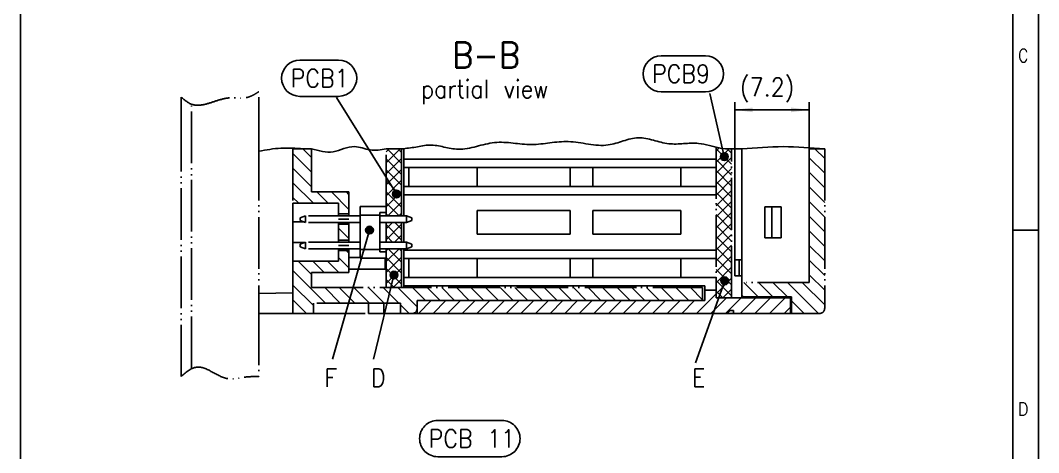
# Model space of a CAD drawing. Header units: millimetres. Extents: x -237 to 357, y 207 to 627.
# Drawn here: x 160.1 to 357, y 374.2 to 457.8 of the extents above; entities that cross this region are included whole.
import ezdxf

# ---------------------------------------------------------------- set-up
doc = ezdxf.new("R2010")
doc.units = ezdxf.units.MM
doc.linetypes.add('DOT_CENTER', pattern=[14, 12, -1, 0, -1])
doc.linetypes.add('PHANTOM', pattern=[13, 10, -1, 0, -1, 0, -1])
doc.layers.add('1', color=7, linetype='Continuous')
doc.styles.add('CONVERTER_11', font='txt.shx', dxfattribs={"width": 0.9})
doc.dimstyles.new('ME10_DIM_32', dxfattribs={"dimtxt": 3.5, "dimasz": 3.5, "dimexe": 1.5, "dimexo": 0, "dimgap": 1.5, "dimtad": 1, "dimdec": 4, "dimdsep": 46, "dimtxsty": 'CONVERTER_11', "dimsah": 1, "dimcen": 0.09, "dimclrd": 2, "dimclre": 2, "dimclrt": 3, "dimadec": 0, "dimazin": 0, "dimtfac": 1, "dimtdec": 4, "dimtix": 1, "dimtmove": 0, "dimatfit": 3, "dimfxl": 1, "dimtolj": 1, "dimtzin": 0, "dimarcsym": 0})
doc.dimstyles.get("Standard").update_dxf_attribs({"dimtxt": 0.18, "dimasz": 0.18, "dimexe": 0.18, "dimexo": 0.0625, "dimgap": 0.09, "dimtad": 0, "dimtih": 1, "dimtoh": 1, "dimdec": 4, "dimzin": 0, "dimdsep": 46, "dimtxsty": 'Standard', "dimcen": 0.09, "dimadec": 0, "dimazin": 0, "dimtfac": 1, "dimtdec": 4, "dimtofl": 0, "dimtmove": 0, "dimatfit": 3, "dimfxl": 1, "dimtolj": 1, "dimtzin": 0, "dimarcsym": 0})
pattern_1 = [(225, (0, 0), (2.1213203, 5e-16), []), (135, (0, 0), (-2e-16, -2.1213203), [])]
pattern_2 = [(315, (0, 0), (1.4142136, 1.4142136), [])]

# ---------------------------------------------------------------- blocks, each defined once
blk = doc.blocks.new('_rahmen__2', base_point=(352, 207.23))
at = {"layer": '1', "color": 6, "linetype": 'Continuous'}
for p, q in [((352, 417.23), (352, 485.56)), ((352, 348.89), (352, 417.23))]:
    blk.add_line(p, q, dxfattribs=at)
at = {"layer": '1', "color": 2, "linetype": 'Continuous'}
for p, q in [((357, 417.23), (357, 485.56)), ((357, 417.23), (352, 417.23)), ((357, 348.89), (357, 417.23))]:
    blk.add_line(p, q, dxfattribs=at)
at = {"layer": '1', "color": 7, "style": 'CONVERTER_11', "width": 0.9}
for s, p in [('C', (353, 449.73)), ('D', (353, 381.39))]:
    blk.add_text(s, height=2.5, dxfattribs=at).set_placement(p)
blk = doc.blocks.new('A2I_HS_CD', base_point=(352, 207.23))
at = {"layer": '1'}
blk.add_blockref('_rahmen__2', (352, 207.23), dxfattribs=at)
blk = doc.blocks.new('Vordans1__15', base_point=(255.98011, 515.02712))
at = {"layer": '1', "color": 2, "linetype": 'Continuous'}
blk.add_line((160.12512, 287.02712), (160.12512, 622.02712), dxfattribs=at)
blk = doc.blocks.new('As2', base_point=(285.25, 331.88))
at = {"layer": '1', "color": 3}
blk.add_lwpolyline([(240.81, 373.44), (253.23, 373.44, 0.414214), (256.73, 376.94), (256.73, 376.94, 0.414214), (253.23, 380.44), (240.81, 380.44, 0.414214), (237.31, 376.94), (237.31, 376.94, 0.414214)], format="xyb", close=True, dxfattribs=at)
at = {"layer": '1', "color": 3, "style": 'CONVERTER_11', "width": 0.9}
blk.add_text('PCB 11', height=3.5, dxfattribs=at).set_placement((239.06, 375.19))
blk = doc.blocks.new('GI-BC', base_point=(266.95, 303.08))
blk.add_blockref('As2', (285.25, 331.88))
blk = doc.blocks.new('DIN_RAIL_TH_35-7_5_EN60715__00300954-00_1__41', base_point=(198.73, 416.26))
at = {"color": 2, "linetype": 'PHANTOM'}
for p, q in [((191.23, 388.96), (191.23, 432.96)), ((206.23, 432.96), (206.23, 405.01)), ((206.23, 405.01), (206.23, 401.13)), ((206.23, 401.13), (206.23, 388.96))]:
    blk.add_line(p, q, dxfattribs=at)
at = {"layer": '1', "color": 2, "linetype": 'PHANTOM'}
for p, q in [((191.23, 432.96), (191.23, 442.96)), ((206.23, 432.96), (206.23, 444)), ((193.23, 390.56), (193.23, 441.57))]:
    blk.add_line(p, q, dxfattribs=at)
for points, knots in [([(191.23, 442.96), (191.92, 442.35), (193.22, 441.22), (195.85, 441.47), (198.07, 442.29), (200.31, 442.91), (202.38, 442.75), (204.03, 442.8), (205.27, 443.41), (205.91, 443.8), (206.23, 444)], [0, 0, 0, 0, 2.656677, 4.93825, 7.392053, 9.883543, 11.772615, 13.605075, 14.734404, 15.863701, 15.863701, 15.863701, 15.863701]), ([(191.23, 388.96), (192.25, 389.83), (194.15, 391.46), (197.43, 389.71), (200.19, 388.15), (203.3, 388.91), (205.25, 388.94), (206.23, 388.96)], [0, 0, 0, 0, 3.640088, 6.775418, 10.023043, 12.949604, 15.908806, 15.908806, 15.908806, 15.908806])]:
    blk.add_open_spline(points, degree=3, knots=knots, dxfattribs=at)
blk = doc.blocks.new('BC_161_6_DKL_R_H_Select__00449289__42', base_point=(307.63, 417.04))
at = {"linetype": 'Continuous'}
h = blk.add_hatch(dxfattribs=at)
h.set_pattern_fill('_USER', color=2, scale=2, angle=135, pattern_type=0)
h.set_pattern_definition([(135, (0, 0), (-1.4142136, -1.4142136), [])])
edge = h.paths.add_edge_path()
edge.add_line((312.63, 432.96), (315.63, 432.96))
edge.add_line((315.63, 432.96), (315.63, 404.13))
edge.add_line((315.63, 404.13), (315.63, 402.13))
edge.add_spline(control_points=[(315.63, 402.13), (315.62, 402.06), (315.62, 401.93), (315.56, 401.74), (315.46, 401.57), (315.34, 401.42), (315.19, 401.29), (315.01, 401.2), (314.82, 401.14), (314.69, 401.13), (314.63, 401.13)], knot_values=[0, 0, 0, 0, 0.196034, 0.392069, 0.588103, 0.784137, 0.980171, 1.176206, 1.37224, 1.568274, 1.568274, 1.568274, 1.568274], degree=3, periodic=0)
edge.add_line((314.63, 401.13), (309.2, 401.13))
edge.add_line((309.2, 401.13), (309.2, 404.33))
edge.add_line((309.2, 404.33), (308.06, 404.33))
edge.add_line((308.06, 404.33), (299.63, 404.33))
edge.add_line((299.63, 404.33), (299.63, 407.13))
edge.add_line((299.63, 407.13), (312.63, 407.13))
edge.add_line((312.63, 407.13), (312.63, 432.96))
at = {"color": 7, "linetype": 'Continuous'}
for p, q in [((299.63, 407.13), (299.63, 432.96)), ((304.03, 421.73), (305.43, 421.73)), ((304.03, 421.73), (304.03, 415.73)), ((305.43, 421.73), (307.23, 421.73)), ((307.23, 421.73), (307.23, 415.73)), ((305.43, 415.73), (304.03, 415.73)), ((305.43, 415.73), (307.23, 415.73)), ((299.63, 407.13), (299.63, 404.33)), ((308.06, 404.13), (308.06, 404.33)), ((308.06, 401.13), (309, 401.13)), ((309.2, 401.13), (309, 401.13))]:
    blk.add_line(p, q, dxfattribs=at)
at = {"color": 2, "linetype": 'PHANTOM'}
for p, q in [((312.63, 407.13), (312.63, 432.96)), ((315.63, 432.96), (315.63, 404.13)), ((312.63, 407.13), (299.63, 407.13)), ((308.06, 404.33), (299.63, 404.33)), ((309.2, 404.33), (308.06, 404.33)), ((309.2, 401.13), (309.2, 404.33)), ((315.63, 402.13), (315.63, 404.13)), ((314.63, 401.13), (309.2, 401.13))]:
    blk.add_line(p, q, dxfattribs=at)
at = {"color": 2, "linetype": 'Continuous'}
blk.add_line((312.63, 432.96), (315.63, 432.96), dxfattribs=at)
at = {"color": 2, "linetype": 'PHANTOM'}
blk.add_open_spline([(314.63, 401.13), (314.69, 401.13), (314.82, 401.14), (315.01, 401.2), (315.19, 401.29), (315.34, 401.42), (315.46, 401.57), (315.56, 401.74), (315.62, 401.93), (315.62, 402.06), (315.63, 402.13)], degree=3, dxfattribs=at)
blk = doc.blocks.new('PSTD_0_65x0_65_9-2_54_H_Select__00601676__43', base_point=(225.03, 409.96))
at = {"layer": '1', "linetype": 'Continuous'}
h = blk.add_hatch(dxfattribs=at)
h.set_pattern_fill('CUSTOM26', color=2, scale=1.5, angle=135, pattern_type=2)
h.set_pattern_definition(pattern_1)
h.paths.add_polyline_path([(230.83, 432.96), (230.83, 420), (233.83, 420), (233.83, 432.96)])
h = blk.add_hatch(dxfattribs=at)
h.set_pattern_fill('CUSTOM28', color=2, scale=1.5, angle=135, pattern_type=2)
h.set_pattern_definition(pattern_1)
h.paths.add_polyline_path([(230.83, 414.92), (233.83, 414.92), (233.83, 418.73), (230.83, 418.73)])
h = blk.add_hatch(dxfattribs=at)
h.set_pattern_fill('CUSTOM27', color=2, scale=1.5, angle=135, pattern_type=2)
h.set_pattern_definition(pattern_1)
h.paths.add_polyline_path([(230.83, 413.65), (230.83, 406.13), (233.83, 406.13), (233.83, 413.65)])
at = {"color": 2, "linetype": 'PHANTOM'}
for p, q in [((230.83, 421.83), (225.83, 421.83)), ((225.83, 420.13), (225.83, 421.83)), ((230.83, 421.83), (230.83, 420.63)), ((215.28, 420), (214.23, 419.62)), ((214.23, 419.62), (214.23, 419.12)), ((215.28, 418.73), (215.28, 420)), ((225.83, 420), (215.28, 420)), ((225.83, 420.13), (229.63, 420.13)), ((225.83, 420.13), (225.83, 420)), ((225.83, 420), (225.83, 418.73)), ((229.63, 420.63), (230.83, 420.63)), ((229.63, 420.13), (229.63, 420.63)), ((229.63, 420.13), (229.63, 420)), ((234.77, 420), (229.63, 420)), ((229.63, 420), (229.63, 418.73)), ((235.83, 419.62), (234.77, 420)), ((234.77, 420), (234.77, 418.73)), ((235.83, 419.12), (235.83, 419.62)), ((215.28, 418.73), (214.23, 419.12)), ((225.83, 418.73), (215.28, 418.73)), ((225.83, 418.73), (225.83, 414.92)), ((229.63, 418.73), (229.63, 414.92)), ((234.77, 418.73), (229.63, 418.73)), ((234.77, 418.73), (235.83, 419.12)), ((215.28, 414.92), (214.23, 414.54)), ((214.23, 414.54), (214.23, 414.04)), ((215.28, 413.65), (214.23, 414.04)), ((215.28, 413.65), (215.28, 414.92)), ((225.83, 414.92), (215.28, 414.92)), ((225.83, 413.65), (215.28, 413.65)), ((225.83, 414.92), (225.83, 413.65)), ((225.83, 413.65), (225.83, 413.53)), ((229.63, 413.53), (225.83, 413.53)), ((225.83, 411.83), (225.83, 413.53)), ((229.63, 414.92), (229.63, 413.65)), ((234.77, 414.92), (229.63, 414.92)), ((229.63, 413.65), (234.77, 413.65)), ((229.63, 413.65), (229.63, 413.53)), ((229.63, 413.03), (229.63, 413.53)), ((234.77, 414.92), (235.83, 414.54)), ((234.77, 414.92), (234.77, 413.65)), ((235.83, 414.04), (234.77, 413.65)), ((235.83, 414.04), (235.83, 414.54)), ((230.83, 411.83), (225.83, 411.83)), ((230.83, 413.03), (229.63, 413.03)), ((230.83, 413.03), (230.83, 411.83))]:
    blk.add_line(p, q, dxfattribs=at)
at = {"layer": '1', "color": 2, "linetype": 'PHANTOM'}
for p, q in [((230.83, 421.83), (230.83, 432.96)), ((230.83, 420.63), (230.83, 420)), ((230.83, 418.73), (230.83, 414.92)), ((230.83, 411.83), (230.83, 406.13))]:
    blk.add_line(p, q, dxfattribs=at)
at = {"layer": '1', "color": 2, "linetype": 'Continuous'}
blk.add_line((230.83, 413.65), (230.83, 413.03), dxfattribs=at)
at = {"layer": '1', "color": 3, "style": 'CONVERTER_11', "width": 0.9}
blk.add_text('F', height=3.5, dxfattribs=at).set_placement((218.93, 386.95))
blk = doc.blocks.new('BC_161_6_GEH-OT_U22_H_Select__00448967__44', base_point=(266.1, 417.04))
at = {"linetype": 'Continuous'}
h = blk.add_hatch(dxfattribs=at)
h.set_pattern_fill('_USER', color=2, scale=2, angle=225, pattern_type=0)
h.set_pattern_definition([(225, (0, 0), (1.4142136, -1.4142136), [])])
edge = h.paths.add_edge_path()
edge.add_line((296.38, 401.13), (236.84, 401.13))
edge.add_line((236.84, 401.13), (236.84, 402.13))
edge.add_line((236.84, 402.13), (236.84, 403.63))
edge.add_line((236.84, 403.63), (292.03, 403.63))
edge.add_line((292.03, 403.63), (292.43, 403.63))
edge.add_line((292.43, 403.63), (292.43, 405.63))
edge.add_line((292.43, 405.63), (294.63, 405.63))
edge.add_line((294.63, 405.63), (294.63, 404.13))
edge.add_line((294.63, 404.13), (307.23, 404.13))
edge.add_line((307.23, 404.13), (309, 404.13))
edge.add_line((309, 404.13), (309, 401.13))
edge.add_line((309, 401.13), (308.06, 401.13))
edge.add_line((308.06, 401.13), (297.98, 401.13))
edge.add_line((297.98, 401.13), (297.98, 401.73))
edge.add_line((297.98, 401.73), (297.29, 401.73))
edge.add_spline(control_points=[(297.29, 401.73), (297.27, 401.68), (297.23, 401.6), (297.15, 401.48), (297.05, 401.38), (296.94, 401.29), (296.81, 401.22), (296.68, 401.17), (296.53, 401.13), (296.43, 401.13), (296.38, 401.13)], knot_values=[0, 0, 0, 0, 0.144953, 0.289939, 0.416253, 0.579828, 0.706144, 0.869695, 0.996018, 1.159554, 1.159554, 1.159554, 1.159554], degree=3, periodic=0)
at = {"color": 7, "linetype": 'Continuous'}
for p, q in [((234.23, 430.98), (234.23, 432.96)), ((294.63, 430.98), (234.23, 430.98)), ((234.23, 430.98), (234.23, 429.38)), ((234.23, 425.68), (234.23, 429.38)), ((234.23, 429.38), (235.23, 429.38)), ((235.23, 429.38), (248.43, 429.38)), ((235.23, 429.38), (235.23, 425.68)), ((248.43, 429.38), (266.43, 429.38)), ((248.43, 425.68), (248.43, 429.38)), ((266.43, 429.38), (270.83, 429.38)), ((266.43, 429.38), (266.43, 425.68)), ((270.83, 429.38), (287.83, 429.38)), ((270.83, 425.68), (270.83, 429.38)), ((287.83, 429.38), (287.83, 425.68)), ((287.83, 429.38), (294.63, 429.38)), ((294.63, 430.98), (294.63, 429.38)), ((234.23, 425.68), (234.23, 424.08)), ((234.23, 425.68), (235.23, 425.68)), ((235.23, 425.68), (248.43, 425.68)), ((248.43, 425.68), (266.43, 425.68)), ((266.43, 425.68), (270.83, 425.68)), ((270.83, 425.68), (287.83, 425.68)), ((287.83, 425.68), (294.63, 425.68)), ((294.63, 425.68), (294.63, 424.08)), ((234.23, 424.08), (294.63, 424.08)), ((234.23, 420), (234.23, 424.08)), ((304.03, 421.73), (305.43, 421.73)), ((304.03, 421.73), (304.03, 415.73)), ((305.43, 421.73), (307.23, 421.73)), ((305.43, 421.73), (305.43, 415.73)), ((307.23, 421.73), (307.23, 415.73)), ((248.43, 416.43), (248.43, 421.03)), ((248.43, 421.03), (266.43, 421.03)), ((266.43, 421.03), (266.43, 416.43)), ((270.83, 416.43), (270.83, 421.03)), ((270.83, 421.03), (287.83, 421.03)), ((287.83, 421.03), (287.83, 416.43)), ((234.23, 414.92), (234.23, 418.73)), ((266.43, 416.43), (248.43, 416.43)), ((287.83, 416.43), (270.83, 416.43)), ((305.43, 415.73), (304.03, 415.73)), ((305.43, 415.73), (307.23, 415.73)), ((234.23, 413.38), (234.23, 413.65)), ((294.63, 413.38), (234.23, 413.38)), ((234.23, 413.38), (234.23, 411.78)), ((234.23, 408.08), (234.23, 411.78)), ((234.23, 411.78), (235.23, 411.78)), ((235.23, 411.78), (248.43, 411.78)), ((235.23, 411.78), (235.23, 408.08)), ((248.43, 411.78), (266.43, 411.78)), ((248.43, 408.08), (248.43, 411.78)), ((266.43, 411.78), (266.43, 408.08)), ((266.43, 411.78), (270.83, 411.78)), ((270.83, 408.08), (270.83, 411.78)), ((270.83, 411.78), (287.83, 411.78)), ((287.83, 411.78), (287.83, 408.08)), ((287.83, 411.78), (294.63, 411.78)), ((294.63, 413.38), (294.63, 411.78)), ((298.23, 411.48), (298.23, 408.38)), ((299.12, 411.48), (298.23, 411.48)), ((299.12, 411.48), (299.63, 411.48)), ((299.12, 408.38), (299.12, 411.48)), ((234.23, 408.08), (234.23, 406.48)), ((234.23, 408.08), (235.23, 408.08)), ((235.23, 408.08), (248.43, 408.08)), ((248.43, 408.08), (266.43, 408.08)), ((266.43, 408.08), (270.83, 408.08)), ((270.83, 408.08), (287.83, 408.08)), ((287.83, 408.08), (294.63, 408.08)), ((294.63, 408.08), (294.63, 405.63)), ((298.23, 408.38), (299.12, 408.38)), ((299.12, 408.38), (299.63, 408.38)), ((292.43, 406.48), (234.23, 406.48)), ((292.43, 406.48), (292.43, 405.63)), ((292.43, 405.63), (292.43, 403.63)), ((292.43, 405.63), (294.63, 405.63)), ((294.63, 405.63), (294.63, 404.13)), ((236.84, 403.63), (292.03, 403.63)), ((236.84, 403.63), (236.84, 402.13)), ((292.03, 403.63), (292.43, 403.63)), ((294.63, 404.13), (307.23, 404.13)), ((307.23, 404.13), (307.23, 404.33)), ((307.23, 404.13), (309, 404.13)), ((309, 404.13), (309, 401.13)), ((236.84, 401.13), (236.84, 402.13)), ((297.98, 401.73), (297.29, 401.73)), ((297.98, 401.13), (297.98, 401.73)), ((235.84, 401.13), (233.63, 401.13)), ((236.84, 401.13), (235.84, 401.13)), ((296.38, 401.13), (236.84, 401.13)), ((297.98, 401.13), (296.38, 401.13)), ((297.98, 401.13), (308.06, 401.13)), ((308.06, 401.13), (309, 401.13)), ((309.2, 401.13), (309, 401.13))]:
    blk.add_line(p, q, dxfattribs=at)
at = {"color": 2, "linetype": 'PHANTOM'}
for p, q in [((234.23, 406.13), (234.23, 406.48)), ((315.63, 402.13), (315.63, 404.13)), ((216.57, 401.13), (216.78, 401.13)), ((216.78, 401.13), (227.44, 401.13)), ((227.44, 401.13), (230.39, 401.13)), ((230.39, 401.13), (233.63, 401.13)), ((314.63, 401.13), (309.2, 401.13))]:
    blk.add_line(p, q, dxfattribs=at)
at = {"color": 7, "linetype": 'Continuous'}
blk.add_open_spline([(297.29, 401.73), (297.27, 401.68), (297.23, 401.6), (297.15, 401.48), (297.05, 401.38), (296.94, 401.29), (296.81, 401.22), (296.68, 401.17), (296.53, 401.13), (296.43, 401.13), (296.38, 401.13)], degree=3, knots=[0, 0, 0, 0, 0.144953, 0.289939, 0.416253, 0.579828, 0.706144, 0.869695, 0.996018, 1.159554, 1.159554, 1.159554, 1.159554], dxfattribs=at)
at = {"color": 2, "linetype": 'PHANTOM'}
blk.add_open_spline([(314.63, 401.13), (314.69, 401.13), (314.82, 401.14), (315.01, 401.2), (315.19, 401.29), (315.34, 401.42), (315.46, 401.57), (315.56, 401.74), (315.62, 401.93), (315.62, 402.06), (315.63, 402.13)], degree=3, dxfattribs=at)
blk = doc.blocks.new('BC_161_6_GEH-UT_HBUS__H_Select__00449163__45', base_point=(260.95, 427.36))
at = {"linetype": 'Continuous'}
h = blk.add_hatch(dxfattribs=at)
h.set_pattern_fill('_USER', color=2, scale=2, angle=315, pattern_type=0)
h.set_pattern_definition(pattern_2)
h.paths.add_polyline_path([(212.83, 432.96), (216.43, 432.96), (216.43, 424.63), (223.63, 424.63), (223.63, 420.37), (221.63, 420.37), (221.63, 422.43), (212.83, 422.43)])
h = blk.add_hatch(dxfattribs=at)
h.set_pattern_fill('_USER', color=2, scale=2, angle=315, pattern_type=0)
h.set_pattern_definition(pattern_2)
h.paths.add_polyline_path([(223.63, 418.37), (221.63, 418.37), (221.63, 415.29), (223.63, 415.29)])
h = blk.add_hatch(dxfattribs=at)
h.set_pattern_fill('_USER', color=2, scale=2, angle=315, pattern_type=0)
h.set_pattern_definition(pattern_2)
edge = h.paths.add_edge_path()
edge.add_line((235.84, 401.13), (233.63, 401.13))
edge.add_line((233.63, 401.13), (233.63, 403.13))
edge.add_line((233.63, 403.13), (230.39, 403.13))
edge.add_line((230.39, 403.13), (227.44, 403.13))
edge.add_line((227.44, 403.13), (216.78, 403.13))
edge.add_line((216.78, 403.13), (216.78, 401.13))
edge.add_line((216.78, 401.13), (216.57, 401.13))
edge.add_line((216.57, 401.13), (212.83, 401.13))
edge.add_line((212.83, 401.13), (212.83, 405.13))
edge.add_line((212.83, 405.13), (212.83, 411.23))
edge.add_line((212.83, 411.23), (221.63, 411.23))
edge.add_line((221.63, 411.23), (221.63, 413.29))
edge.add_line((221.63, 413.29), (223.63, 413.29))
edge.add_line((223.63, 413.29), (223.63, 409.03))
edge.add_line((223.63, 409.03), (216.43, 409.03))
edge.add_line((216.43, 409.03), (216.43, 406.13))
edge.add_line((216.43, 406.13), (292.03, 406.13))
edge.add_line((292.03, 406.13), (292.03, 403.63))
edge.add_line((292.03, 403.63), (236.84, 403.63))
edge.add_line((236.84, 403.63), (236.84, 402.13))
edge.add_spline(control_points=[(236.84, 402.13), (236.84, 402.07), (236.83, 401.94), (236.78, 401.76), (236.68, 401.58), (236.55, 401.41), (236.39, 401.28), (236.22, 401.2), (236.05, 401.14), (235.92, 401.13), (235.84, 401.13)], knot_values=[0, 0, 0, 0, 0.161421, 0.39271, 0.554051, 0.785183, 1.016167, 1.177656, 1.339151, 1.570359, 1.570359, 1.570359, 1.570359], degree=3, periodic=0)
at = {"layer": '1', "linetype": 'Continuous'}
h = blk.add_hatch(dxfattribs=at)
h.set_pattern_fill('_USER', color=2, scale=1.5, angle=135, pattern_type=0)
h.set_pattern_definition([(135, (0, 0), (-1.06066, -1.06066), [])])
h.paths.add_polyline_path([(294.63, 433.32), (294.63, 431.88), (294.63, 404.13), (297.63, 404.13), (297.63, 432.77)])
h = blk.add_hatch(dxfattribs=at)
h.set_pattern_fill('_USER', color=2, scale=1.5, angle=45, pattern_type=0)
h.set_pattern_definition([(45, (0, 0), (-1.06066, 1.06066), [])])
h.paths.add_polyline_path([(294.63, 433.32), (294.63, 404.13), (297.63, 404.13), (297.63, 432.77)])
at = {"color": 2, "linetype": 'PHANTOM'}
for p, q in [((212.83, 432.96), (212.83, 422.43)), ((216.43, 424.63), (216.43, 432.96)), ((216.43, 424.63), (223.63, 424.63)), ((223.63, 424.63), (223.63, 420.37)), ((221.63, 422.43), (212.83, 422.43)), ((212.83, 418.83), (212.83, 422.43)), ((221.63, 420.37), (221.63, 422.43)), ((221.63, 420.37), (223.63, 420.37)), ((221.63, 420), (221.63, 420.37)), ((223.63, 420), (223.63, 420.37)), ((215.02, 418.83), (212.83, 418.83)), ((212.83, 414.83), (212.83, 418.83)), ((221.63, 418.37), (221.63, 418.73)), ((221.63, 418.37), (223.63, 418.37)), ((221.63, 415.29), (221.63, 418.37)), ((223.63, 418.37), (223.63, 418.73)), ((223.63, 418.37), (223.63, 415.29)), ((212.83, 411.23), (212.83, 414.83)), ((212.83, 414.83), (215.02, 414.83)), ((221.63, 415.29), (223.63, 415.29)), ((221.63, 414.92), (221.63, 415.29)), ((221.63, 413.29), (221.63, 413.65)), ((223.63, 414.92), (223.63, 415.29)), ((223.63, 413.29), (223.63, 413.65)), ((221.63, 413.29), (223.63, 413.29)), ((221.63, 411.23), (221.63, 413.29)), ((223.63, 413.29), (223.63, 409.03)), ((225.83, 411.93), (223.63, 411.93)), ((230.63, 411.83), (230.63, 409.73)), ((212.83, 411.23), (221.63, 411.23)), ((212.83, 411.23), (212.83, 405.13)), ((230.63, 409.73), (223.63, 409.73)), ((216.43, 406.13), (216.43, 409.03)), ((223.63, 409.03), (216.43, 409.03)), ((216.43, 406.13), (292.03, 406.13)), ((206.23, 405.01), (212.83, 405.13)), ((206.23, 405.01), (206.23, 401.13)), ((212.83, 405.13), (212.83, 401.13)), ((216.78, 403.13), (216.78, 401.13)), ((227.44, 403.13), (216.78, 403.13)), ((227.44, 403.13), (227.44, 401.13)), ((230.39, 403.13), (227.44, 403.13)), ((230.39, 403.13), (230.39, 401.13)), ((233.63, 403.13), (230.39, 403.13)), ((233.63, 403.13), (233.63, 401.13)), ((206.23, 401.13), (212.83, 401.13)), ((212.83, 401.13), (216.57, 401.13)), ((216.57, 401.13), (216.78, 401.13)), ((216.78, 401.13), (227.44, 401.13)), ((227.44, 401.13), (230.39, 401.13)), ((230.39, 401.13), (233.63, 401.13)), ((235.84, 401.13), (233.63, 401.13))]:
    blk.add_line(p, q, dxfattribs=at)
at = {"color": 2, "linetype": 'Continuous'}
for p, q in [((212.83, 432.96), (216.43, 432.96)), ((230.83, 432.96), (233.83, 432.96))]:
    blk.add_line(p, q, dxfattribs=at)
at = {"color": 7, "linetype": 'Continuous'}
for p, q in [((233.83, 420), (233.83, 432.96)), ((233.83, 414.92), (233.83, 418.73)), ((233.83, 406.13), (233.83, 413.65)), ((292.03, 403.63), (292.03, 406.13)), ((236.84, 403.63), (292.03, 403.63)), ((236.84, 403.63), (236.84, 402.13))]:
    blk.add_line(p, q, dxfattribs=at)
blk.add_open_spline([(235.84, 401.13), (235.92, 401.13), (236.05, 401.14), (236.22, 401.2), (236.39, 401.28), (236.55, 401.41), (236.68, 401.58), (236.78, 401.76), (236.83, 401.94), (236.84, 402.07), (236.84, 402.13)], degree=3, knots=[0, 0, 0, 0, 0.231208, 0.392703, 0.554192, 0.785176, 1.016308, 1.177649, 1.408938, 1.570359, 1.570359, 1.570359, 1.570359], dxfattribs=at)
at = {"layer": '1', "color": 2, "linetype": 'DOT_CENTER'}
for p, q in [((221.63, 419.37), (223.63, 419.37)), ((221.63, 414.29), (223.63, 414.29))]:
    blk.add_line(p, q, dxfattribs=at)
at = {"layer": '1', "color": 2, "linetype": 'Continuous'}
for points, knots in [([(233.83, 432.96), (234.74, 433.05), (236.56, 433.23), (239.28, 433.9), (242.02, 433.32), (245.01, 432.65), (248.32, 433.38), (251.77, 434.38), (255.39, 434.1), (258.95, 433.64), (262.51, 434.13), (266.19, 434.56), (269.9, 433.82), (273.55, 433.43), (276.66, 434.5), (279.58, 435.34), (282.55, 434.65), (285.4, 433.79), (288.36, 433.95), (291.73, 434.23), (295.36, 432.84), (298.21, 432.92), (299.63, 432.96)], [0, 0, 0, 0, 2.751408, 5.491723, 8.266528, 11.045501, 14.601656, 18.208465, 21.777941, 25.371966, 28.940061, 32.502989, 36.409408, 40.256442, 43.26598, 46.219005, 49.179719, 52.217654, 55.112718, 57.996298, 62.247451, 66.471037, 66.471037, 66.471037, 66.471037]), ([(214.83, 432.96), (213.38, 433.06), (210.5, 433.25), (207.65, 432.76), (206.23, 432.51)], [0, 0, 0, 0, 4.328807, 8.639196, 8.639196, 8.639196, 8.639196]), ([(216.43, 432.96), (217.83, 432.57), (220.64, 431.8), (224.35, 434.03), (227.73, 432.43), (229.8, 432.78), (230.83, 432.96)], [0, 0, 0, 0, 4.227864, 8.455121, 11.54678, 14.631668, 14.631668, 14.631668, 14.631668]), ([(299.63, 432.96), (302.29, 433.17), (307.62, 433.6), (312.95, 433.17), (315.63, 432.96)], [0, 0, 0, 0, 7.993608, 16.022593, 16.022593, 16.022593, 16.022593])]:
    blk.add_open_spline(points, degree=3, knots=knots, dxfattribs=at)
at = {"layer": '1', "color": 3, "style": 'CONVERTER_11', "width": 0.9}
blk.add_text('partial view', height=3.5, dxfattribs=at).set_placement((237.56, 442.77))
at = {"layer": '1', "color": 6, "insert": (250.15, 451.09), "char_height": 5, "attachment_point": 5, "line_spacing_factor": 1.320528, "style": 'CONVERTER_11'}
blk.add_mtext('B-B', dxfattribs=at)
blk = doc.blocks.new('BC_161_6_UT_HBUS_H_Select__00903363__46', base_point=(260.95, 427.36))
blk.add_blockref('BC_161_6_GEH-UT_HBUS__H_Select__00449163__45', (260.95, 427.36))
blk = doc.blocks.new('*D81')
at = {"layer": '1', "color": 2, "linetype": 'Continuous'}
for p, q in [((298.23, 411.48), (298.23, 441.99)), ((312.63, 407.13), (312.63, 441.99)), ((298.23, 440.49), (312.63, 440.49))]:
    blk.add_line(p, q, dxfattribs=at)
at = {"layer": '1', "color": 2}
for points in [[(301.73, 440.95), (301.73, 440.03), (298.23, 440.49)], [(309.13, 440.03), (309.13, 440.95), (312.63, 440.49)]]:
    blk.add_solid(points, dxfattribs=at)
at = {"layer": '1', "color": 3, "insert": (299.25, 441.99), "char_height": 3.5, "attachment_point": 7, "rotation": 0.0001, "line_spacing_factor": 0.60024, "style": 'CONVERTER_11'}
blk.add_mtext('\\C3;(\\C3;7.2\\C3;)', dxfattribs=at)
blk = doc.blocks.new('BC_161_6_GESAMT__47', base_point=(253.42584, 420.27165))
at = {"layer": '1'}
h = blk.add_hatch(color=2, dxfattribs=at)
edge = h.paths.add_edge_path()
edge.add_arc((296.21293, 431.45041), 0.75, 0, 360)
h = blk.add_hatch(color=2, dxfattribs=at)
edge = h.paths.add_edge_path()
edge.add_arc((232.82181, 424.23287), 0.75, 0, 360)
h = blk.add_hatch(color=2, dxfattribs=at)
edge = h.paths.add_edge_path()
edge.add_arc((227.629, 417.24788), 0.75, 0, 360)
h = blk.add_hatch(color=2, dxfattribs=at)
edge = h.paths.add_edge_path()
edge.add_arc((232.3478, 408.55057), 0.75, 0, 360)
h = blk.add_hatch(color=2, dxfattribs=at)
edge = h.paths.add_edge_path()
edge.add_arc((296.32458, 407.44468), 0.75, 0, 360)
at = {"layer": '1', "color": 2, "linetype": 'PHANTOM'}
for p, q in [((294.62656, 433.31609), (294.62656, 404.12686)), ((297.62656, 404.12686), (297.62656, 432.77176))]:
    blk.add_line(p, q, dxfattribs=at)
at = {"layer": '1', "color": 2, "linetype": 'Continuous'}
blk.add_line((294.62656, 404.12686), (297.62656, 404.12686), dxfattribs=at)
at = {"layer": '1', "color": 3}
for points in [[(284.00878, 443.96202), (292.58378, 443.96202, 0.414213562), (296.08378, 447.46202), (296.08378, 447.46202, 0.414213562), (292.58378, 450.96202), (284.00878, 450.96202, 0.414213562), (280.50878, 447.46202), (280.50878, 447.46202, 0.414213562)], [(214.12967, 443.10556), (221.65467, 443.10556, 0.414213562), (225.15467, 446.60556), (225.15467, 446.60556, 0.414213562), (221.65467, 450.10556), (214.12967, 450.10556, 0.414213562), (210.62967, 446.60556), (210.62967, 446.60556, 0.414213562)]]:
    blk.add_lwpolyline(points, format="xyb", close=True, dxfattribs=at)
at = {"layer": '1', "color": 2}
for centre in [(296.21293, 431.45041), (232.82181, 424.23287), (227.629, 417.24788), (232.3478, 408.55057), (296.32458, 407.44468)]:
    blk.add_circle(centre, 0.75, dxfattribs=at)
for name, p in [('BC_161_6_UT_HBUS_H_Select__00903363__46', (260.94519, 427.35547)), ('DIN_RAIL_TH_35-7_5_EN60715__00300954-00_1__41', (198.72656, 416.26076)), ('PSTD_0_65x0_65_9-2_54_H_Select__00601676__43', (225.02656, 409.9567)), ('BC_161_6_GEH-OT_U22_H_Select__00448967__44', (266.09933, 417.04053)), ('BC_161_6_DKL_R_H_Select__00449289__42', (307.6301, 417.04053))]:
    blk.add_blockref(name, p)
at = {"layer": '1', "color": 3, "style": 'CONVERTER_11', "width": 0.9}
for s, p in [('PCB9', (282.25878, 445.71202)), ('PCB1', (212.37967, 444.85556)), ('D', (227.92511, 386.95213)), ('E', (289.97116, 386.95213))]:
    blk.add_text(s, height=3.5, dxfattribs=at).set_placement(p)
at = {"layer": '1'}
dim = blk.add_linear_dim(base=(298.22656, 440.49362), p1=(312.62656, 407.12686), p2=(298.22656, 411.47686), text='(7.2)', dimstyle='ME10_DIM_32', override={"dimpost": '(<>)'}, dxfattribs=at)
dim.commit()
dim.dimension.update_dxf_attribs({"geometry": '*D81', "text_midpoint": (305.31429, 443.74362), "text_rotation": 0.0001389})
at = {"layer": '1', "color": 2, "linetype": 'Continuous', "has_arrowhead": 0}
for points in [[(296.21293, 431.45041), (293.3908, 443.67211)], [(232.82181, 424.23287), (221.24515, 442.90673)], [(227.629, 417.24788), (220.4864, 392.26593)], [(232.3478, 408.55057), (228.41464, 392.30642)], [(296.32458, 407.44468), (290.62476, 391.5785)]]:
    blk.add_leader(points, dimstyle='Standard', dxfattribs=at)

msp = doc.modelspace()

# ---------------------------------------------------------------- block references
for name, p in [('A2I_HS_CD', (352, 207.23)), ('Vordans1__15', (255.98, 515.03)), ('BC_161_6_GESAMT__47', (253.43, 420.27))]:
    msp.add_blockref(name, p)
at = {"layer": '1'}
msp.add_blockref('GI-BC', (266.95, 303.08), dxfattribs=at)

doc.saveas('drawing.dxf')
